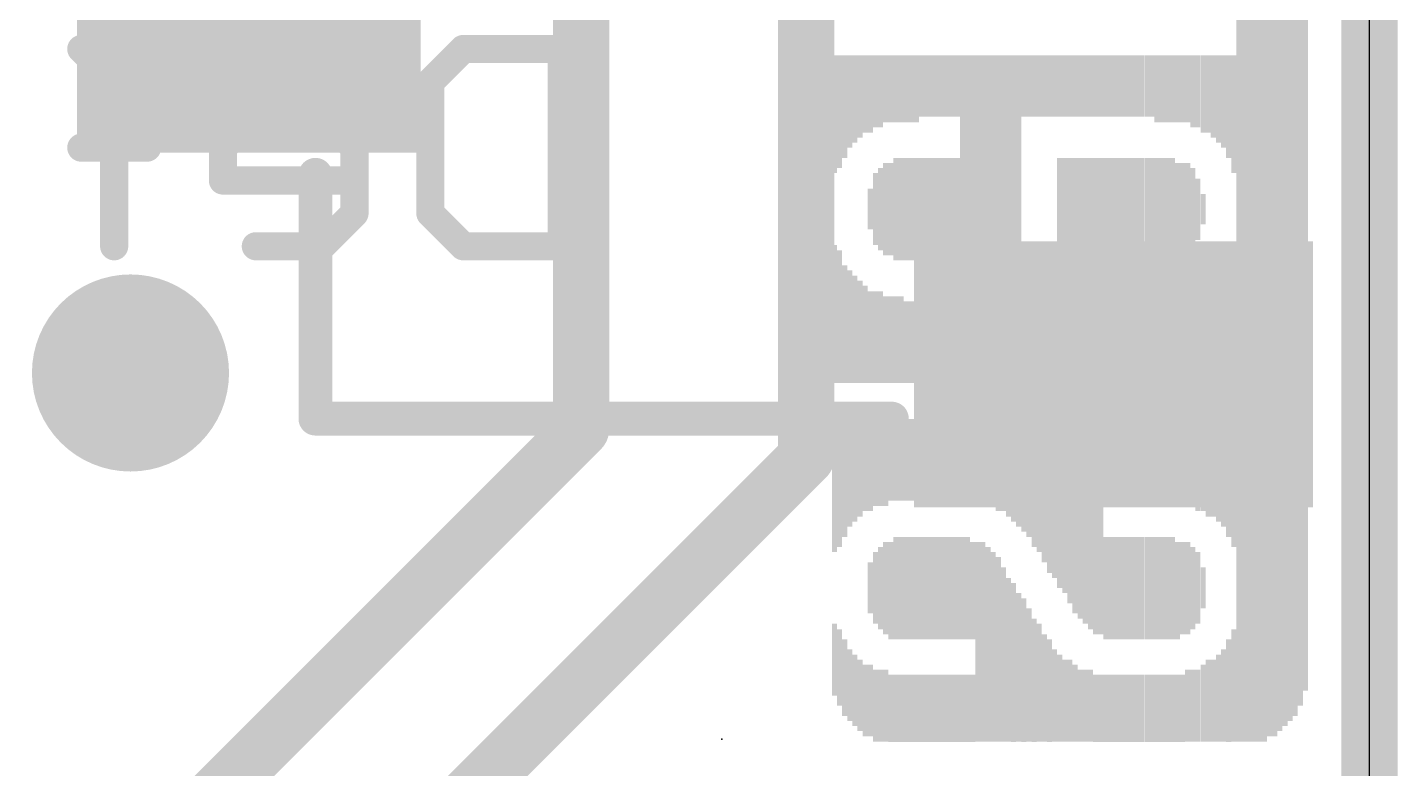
# Model space of a CAD drawing. Extents: x -3.4 to 34.1, y -8.2 to 24.4.
# Drawn here: x 19.35 to 25.53, y 4.31 to 7.65 of the extents above; entities that cross this region are included whole.
import ezdxf

# ---------------------------------------------------------------- set-up
doc = ezdxf.new("R2010")
doc.units = 0
for name, color, linetype in [('1', 12, 'CONTINUOUS'), ('16', 5, 'CONTINUOUS'), ('18', 110, 'CONTINUOUS'), ('20', 53, 'CONTINUOUS'), ('21', 40, 'CONTINUOUS'), ('22', 6, 'CONTINUOUS'), ('24', 6, 'CONTINUOUS'), ('47', 253, 'CONTINUOUS')]:
    doc.layers.add(name, color=color, linetype=linetype)

# ---------------------------------------------------------------- blocks, each defined once
blk = doc.blocks.new('RECT')
blk.add_solid([(-0.5, -0.5), (0.5, -0.5), (-0.5, 0.5), (0.5, 0.5)])
blk = doc.blocks.new('ROUNDV')
at = {"const_width": 0.5}
blk.add_lwpolyline([(0, -0.25, 1), (0, 0.25, 1), (0, -0.25)], format="xyb", dxfattribs=at)

msp = doc.modelspace()

# ---------------------------------------------------------------- linework, layer by layer
at = {"layer": '1', "const_width": 0.254}
msp.add_lwpolyline([(25.4, 17.78), (25.4, 0)], dxfattribs=at)
at = {"layer": '16', "const_width": 0.254}
for points in [[(25.4, 17.78), (25.4, 0)], [(22.86, 11.811), (22.86, 5.715)], [(21.844, 10.414), (21.844, 5.842)], [(19.1008, 3.0988), (21.844, 5.842)], [(22.86, 5.715), (20.32, 3.175)]]:
    msp.add_lwpolyline(points, dxfattribs=at)
at = {"layer": '16', "const_width": 0.127}
for points in [[(21.8889, 5.7971, 1), (21.7991, 5.8869)], [(21.7805, 5.842, 1), (21.9075, 5.842)], [(22.9049, 5.6701, 1), (22.8151, 5.7599)], [(22.7965, 5.715, 1), (22.9235, 5.715)]]:
    msp.add_lwpolyline(points, format="xyb", dxfattribs=at)
at = {"layer": '20'}
msp.add_line((25.4, 2.54), (25.4, 15.24), dxfattribs=at)
at = {"layer": '21', "const_width": 0.1524}
for points in [[(24.946, 6.79), (24.946, 10.99)], [(20.646, 5.89), (20.646, 6.99)], [(23.246, 5.89), (20.646, 5.89)]]:
    msp.add_lwpolyline(points, dxfattribs=at)
at = {"layer": '21', "const_width": 0.0762}
for points in [[(20.6841, 6.99, 1), (20.6079, 6.99)], [(24.9079, 6.79, 1), (24.9841, 6.79)], [(20.646, 5.9281, 1), (20.646, 5.8519)], [(23.246, 5.8519, 1), (23.246, 5.9281)], [(20.6079, 5.89, 1), (20.6841, 5.89)]]:
    msp.add_lwpolyline(points, format="xyb", dxfattribs=at)
at = {"layer": '22', "const_width": 0.127}
for points in [[(19.7385, 7.409), (19.5902, 7.5573)], [(21.1646, 7.409), (21.3129, 7.5573)], [(21.3129, 7.5573), (21.7578, 7.5573)], [(21.7578, 7.5573), (21.7578, 6.6675)], [(19.7385, 6.6675), (19.7385, 7.409)], [(21.1646, 6.8158), (21.1646, 7.409)], [(20.3774, 7.2607), (20.2291, 7.1124)], [(20.674, 7.2607), (20.3774, 7.2607)], [(20.8223, 7.1124), (20.674, 7.2607)], [(19.8868, 7.1124), (19.5902, 7.1124)], [(20.2291, 7.1124), (20.2291, 6.9641)], [(20.8223, 6.8158), (20.8223, 7.1124)], [(20.2291, 6.9641), (20.8223, 6.9641)], [(20.674, 6.6675), (20.8223, 6.8158)], [(21.3129, 6.6675), (21.1646, 6.8158)], [(20.3774, 6.6675), (20.674, 6.6675)], [(21.7578, 6.6675), (21.3129, 6.6675)]]:
    msp.add_lwpolyline(points, dxfattribs=at)
at = {"layer": '22', "const_width": 0.0635}
for points in [[(19.6126, 7.5797, 1), (19.5677, 7.5348)], [(21.3129, 7.589, 1), (21.3129, 7.5255)], [(21.3354, 7.5348, 1), (21.2905, 7.5797)], [(21.7896, 7.5573, 1), (21.7261, 7.5573)], [(21.7578, 7.5255, 1), (21.7578, 7.589)], [(19.7702, 7.409, 1), (19.7067, 7.409)], [(19.716, 7.3865, 1), (19.7609, 7.4314)], [(21.1964, 7.409, 1), (21.1329, 7.409)], [(21.1422, 7.4314, 1), (21.1871, 7.3865)], [(20.3774, 7.2924, 1), (20.3774, 7.2289)], [(20.3999, 7.2382, 1), (20.355, 7.2831)], [(20.6965, 7.2831, 1), (20.6516, 7.2382)], [(20.674, 7.2289, 1), (20.674, 7.2924)], [(19.5902, 7.1441, 1), (19.5902, 7.0806)], [(19.8868, 7.0806, 1), (19.8868, 7.1441)], [(20.2609, 7.1124, 1), (20.1974, 7.1124)], [(20.854, 7.1124, 1), (20.7905, 7.1124)], [(20.2067, 7.1348, 1), (20.2516, 7.0899)], [(20.7998, 7.0899, 1), (20.8447, 7.1348)], [(20.2291, 6.9958, 1), (20.2291, 6.9323)], [(20.1974, 6.9641, 1), (20.2609, 6.9641)], [(20.8223, 6.9323, 1), (20.8223, 6.9958)], [(20.8447, 6.7933, 1), (20.7998, 6.8382)], [(21.1871, 6.8382, 1), (21.1422, 6.7933)], [(20.7905, 6.8158, 1), (20.854, 6.8158)], [(21.1329, 6.8158, 1), (21.1964, 6.8158)], [(19.7067, 6.6675, 1), (19.7702, 6.6675)], [(20.3774, 6.6993, 1), (20.3774, 6.6358)], [(20.6516, 6.69, 1), (20.6965, 6.645)], [(20.674, 6.6358, 1), (20.674, 6.6993)], [(21.3129, 6.6993, 1), (21.3129, 6.6358)], [(21.2905, 6.645, 1), (21.3354, 6.69)], [(21.7261, 6.6675, 1), (21.7896, 6.6675)], [(21.7578, 6.6358, 1), (21.7578, 6.6993)]]:
    msp.add_lwpolyline(points, format="xyb", dxfattribs=at)
at = {"layer": '24'}
msp.add_point((22.479, 4.445), dxfattribs=at)
at = {"layer": '47', "const_width": 0.13}
msp.add_lwpolyline([(25.4, 9.144), (25.4, -8.173)], dxfattribs=at)

# ---------------------------------------------------------------- block references
at = {"layer": '1', "rotation": 180}
for p, xscale, yscale in [((20.346, 7.39), 1.55, 0.6), ((24.246, 6.09), 1.8, 1.2)]:
    msp.add_blockref('RECT', p, dxfattribs=dict(at, xscale=xscale, yscale=yscale))
at = {"layer": '18', "xscale": 0.889, "yscale": 0.889}
msp.add_blockref('ROUNDV', (19.812, 6.096), dxfattribs=at)
msp.add_blockref('ROUNDV', (19.812, 6.096), dxfattribs=at)
at = {"layer": '22', "rotation": 90}
for p, xscale, yscale in [((24.8111, 8.81), 5.5194, 0.0231), ((24.8342, 8.81), 5.5194, 0.0231), ((24.8573, 8.81), 5.5194, 0.0231), ((24.8804, 8.81), 5.5194, 0.0231), ((24.9036, 8.81), 5.5194, 0.0231), ((24.9267, 8.7973), 5.494, 0.0231), ((24.9498, 8.7973), 5.494, 0.0231), ((24.9729, 8.7859), 5.4712, 0.0231), ((24.996, 8.7859), 5.4712, 0.0231), ((25.019, 8.7744), 5.4483, 0.0229), ((25.042, 8.763), 5.4254, 0.0231), ((25.0651, 8.7516), 5.4026, 0.0231), ((25.0882, 8.7287), 5.3569, 0.0231), ((25.1113, 8.6944), 5.2883, 0.0231), ((22.987, 7.2631), 0.5309, 0.0229), ((23.01, 7.2746), 0.508, 0.0231), ((23.0331, 7.2974), 0.4623, 0.0231), ((23.0562, 7.3203), 0.4166, 0.0231), ((23.0793, 7.3317), 0.3937, 0.0231), ((23.1024, 7.3431), 0.3708, 0.0231), ((23.1256, 7.3546), 0.348, 0.0231), ((23.1487, 7.3546), 0.348, 0.0231), ((23.1718, 7.366), 0.3251, 0.0231), ((23.1949, 7.366), 0.3251, 0.0231), ((23.218, 7.3774), 0.3023, 0.0231), ((23.241, 7.3774), 0.3023, 0.0229), ((23.264, 7.3774), 0.3023, 0.0231), ((23.2871, 7.3774), 0.3023, 0.0231), ((23.3102, 7.3774), 0.3023, 0.0231), ((23.3333, 7.3774), 0.3023, 0.0231), ((23.3564, 7.3774), 0.3023, 0.0231), ((23.3796, 7.3901), 0.2769, 0.0231), ((23.4027, 7.3901), 0.2769, 0.0231), ((23.4258, 7.3901), 0.2769, 0.0231), ((23.4489, 7.3901), 0.2769, 0.0231), ((23.472, 7.3901), 0.2769, 0.0231), ((23.495, 7.3901), 0.2769, 0.0229), ((23.518, 7.3901), 0.2769, 0.0231), ((23.5411, 7.3901), 0.2769, 0.0231), ((23.5642, 7.0663), 0.9246, 0.0231), ((23.5873, 7.0663), 0.9246, 0.0231), ((23.6104, 7.0663), 0.9246, 0.0231), ((23.6336, 7.0663), 0.9246, 0.0231), ((23.6567, 7.0663), 0.9246, 0.0231), ((23.6798, 7.0663), 0.9246, 0.0231), ((23.7029, 7.0663), 0.9246, 0.0231), ((23.726, 7.0663), 0.9246, 0.0231), ((23.749, 7.0663), 0.9246, 0.0229), ((23.772, 7.0663), 0.9246, 0.0231), ((23.7951, 7.0663), 0.9246, 0.0231), ((23.8182, 7.0663), 0.9246, 0.0231), ((23.8413, 7.3901), 0.2769, 0.0231), ((23.8644, 7.3901), 0.2769, 0.0231), ((23.8876, 7.3901), 0.2769, 0.0231), ((23.9107, 7.3901), 0.2769, 0.0231), ((23.9338, 7.3901), 0.2769, 0.0231), ((23.9569, 7.3901), 0.2769, 0.0231), ((23.98, 7.3901), 0.2769, 0.0231), ((24.003, 7.3901), 0.2769, 0.0229), ((24.026, 7.3901), 0.2769, 0.0231), ((24.0491, 7.3901), 0.2769, 0.0231), ((24.0722, 7.3901), 0.2769, 0.0231), ((24.0953, 7.3901), 0.2769, 0.0231), ((24.1184, 7.3901), 0.2769, 0.0231), ((24.1416, 7.3901), 0.2769, 0.0231), ((24.1647, 7.3901), 0.2769, 0.0231), ((24.1878, 7.3901), 0.2769, 0.0231), ((24.2109, 7.3901), 0.2769, 0.0231), ((24.234, 7.3901), 0.2769, 0.0231), ((24.257, 7.3901), 0.2769, 0.0229), ((24.28, 7.3901), 0.2769, 0.0231), ((24.3031, 7.3901), 0.2769, 0.0231), ((24.3262, 7.3901), 0.2769, 0.0231), ((24.3493, 7.3901), 0.2769, 0.0231), ((24.3724, 7.3901), 0.2769, 0.0231), ((24.3956, 7.3901), 0.2769, 0.0231), ((24.4187, 7.3901), 0.2769, 0.0231), ((24.4418, 7.3774), 0.3023, 0.0231), ((24.4649, 7.3774), 0.3023, 0.0231), ((24.488, 7.3774), 0.3023, 0.0231), ((24.511, 7.3774), 0.3023, 0.0229), ((24.534, 7.3774), 0.3023, 0.0231), ((24.5571, 7.3774), 0.3023, 0.0231), ((24.5802, 7.3774), 0.3023, 0.0231), ((24.6033, 7.366), 0.3251, 0.0231), ((24.6264, 7.366), 0.3251, 0.0231), ((24.6496, 7.3546), 0.348, 0.0231), ((24.6727, 7.3546), 0.348, 0.0231), ((24.6958, 7.3431), 0.3708, 0.0231), ((24.7189, 7.3317), 0.3937, 0.0231), ((24.742, 7.3203), 0.4166, 0.0231), ((24.765, 7.2974), 0.4623, 0.0229), ((24.788, 7.2631), 0.5309, 0.0231), ((23.264, 6.8351), 0.4623, 0.0231), ((23.2871, 6.8351), 0.4623, 0.0231), ((23.3102, 6.8351), 0.4623, 0.0231), ((23.3333, 6.8351), 0.4623, 0.0231), ((23.3564, 6.8351), 0.4623, 0.0231), ((23.3796, 6.8351), 0.4623, 0.0231), ((23.4027, 6.8351), 0.4623, 0.0231), ((23.4258, 6.8351), 0.4623, 0.0231), ((23.4489, 6.8351), 0.4623, 0.0231), ((23.472, 6.8351), 0.4623, 0.0231), ((23.495, 6.8351), 0.4623, 0.0229), ((23.518, 6.8351), 0.4623, 0.0231), ((23.5411, 6.8351), 0.4623, 0.0231), ((24.003, 6.8351), 0.4623, 0.0229), ((24.026, 6.8351), 0.4623, 0.0231), ((24.0491, 6.8351), 0.4623, 0.0231), ((24.0722, 6.8351), 0.4623, 0.0231), ((24.0953, 6.8351), 0.4623, 0.0231), ((24.1184, 6.8351), 0.4623, 0.0231), ((24.1416, 6.8351), 0.4623, 0.0231), ((24.1647, 6.8351), 0.4623, 0.0231), ((24.1878, 6.8351), 0.4623, 0.0231), ((24.2109, 6.8351), 0.4623, 0.0231), ((24.234, 6.8351), 0.4623, 0.0231), ((24.257, 6.8351), 0.4623, 0.0229), ((24.28, 6.8351), 0.4623, 0.0231), ((24.3031, 6.8351), 0.4623, 0.0231), ((24.3262, 6.8351), 0.4623, 0.0231), ((24.3493, 6.8351), 0.4623, 0.0231), ((24.3724, 6.8351), 0.4623, 0.0231), ((24.3956, 6.8351), 0.4623, 0.0231), ((24.4187, 6.8351), 0.4623, 0.0231), ((24.4418, 6.8351), 0.4623, 0.0231), ((24.4649, 6.8351), 0.4623, 0.0231), ((24.488, 6.8351), 0.4623, 0.0231), ((24.511, 6.8351), 0.4623, 0.0229), ((23.1718, 6.8351), 0.3251, 0.0231), ((23.1949, 6.8351), 0.3708, 0.0231), ((23.218, 6.8351), 0.4166, 0.0231), ((23.241, 6.8351), 0.4166, 0.0229), ((24.534, 6.8237), 0.4394, 0.0231), ((24.5571, 6.8351), 0.4166, 0.0231), ((24.5802, 6.8351), 0.4166, 0.0231), ((24.6033, 6.8351), 0.3708, 0.0231), ((23.1487, 6.8351), 0.1829, 0.0231), ((24.6264, 6.8339), 0.2769, 0.0231), ((24.6496, 6.8351), 0.1372, 0.0231), ((22.987, 6.3614), 0.6223, 0.0229), ((23.01, 6.35), 0.5994, 0.0231), ((24.788, 6.4541), 0.3912, 0.0231), ((23.0331, 6.3157), 0.5309, 0.0231), ((23.0562, 6.3043), 0.508, 0.0231), ((24.742, 6.4084), 0.2997, 0.0231), ((24.765, 6.4313), 0.3454, 0.0229), ((23.0793, 6.2929), 0.4851, 0.0231), ((23.1024, 6.2814), 0.4623, 0.0231), ((23.1256, 6.27), 0.4394, 0.0231), ((24.6496, 6.3741), 0.2311, 0.0231), ((24.6727, 6.3741), 0.2311, 0.0231), ((24.6958, 6.3856), 0.254, 0.0231), ((24.7189, 6.397), 0.2769, 0.0231), ((23.1487, 6.2573), 0.414, 0.0231), ((23.1718, 6.2573), 0.414, 0.0231), ((23.1949, 6.2573), 0.414, 0.0231), ((23.218, 6.2459), 0.3912, 0.0231), ((23.241, 6.2459), 0.3912, 0.0229), ((23.264, 6.2459), 0.3912, 0.0231), ((23.2871, 6.2459), 0.3912, 0.0231), ((24.511, 6.2459), 0.3912, 0.0229), ((24.534, 6.2459), 0.3912, 0.0231), ((24.5571, 6.2459), 0.3912, 0.0231), ((24.5802, 6.2459), 0.3912, 0.0231), ((24.6033, 6.2573), 0.414, 0.0231), ((24.6264, 6.2573), 0.414, 0.0231), ((23.3102, 6.2344), 0.3683, 0.0231), ((23.3333, 6.2344), 0.3683, 0.0231), ((23.3564, 6.2344), 0.3683, 0.0231), ((23.3796, 6.2344), 0.3683, 0.0231), ((23.4027, 6.2344), 0.3683, 0.0231), ((23.4258, 6.2344), 0.3683, 0.0231), ((23.4489, 6.2344), 0.3683, 0.0231), ((23.472, 6.2344), 0.3683, 0.0231), ((23.495, 6.2344), 0.3683, 0.0229), ((23.518, 6.2344), 0.3683, 0.0231), ((23.5411, 6.2344), 0.3683, 0.0231), ((23.5642, 6.2344), 0.3683, 0.0231), ((23.5873, 6.2344), 0.3683, 0.0231), ((23.6104, 6.2344), 0.3683, 0.0231), ((23.6336, 6.2344), 0.3683, 0.0231), ((23.6567, 6.2344), 0.3683, 0.0231), ((23.6798, 6.2344), 0.3683, 0.0231), ((23.7029, 6.2344), 0.3683, 0.0231), ((23.726, 6.2344), 0.3683, 0.0231), ((23.749, 6.2344), 0.3683, 0.0229), ((23.772, 6.2344), 0.3683, 0.0231), ((23.7951, 6.2344), 0.3683, 0.0231), ((23.8182, 6.2344), 0.3683, 0.0231), ((23.8413, 6.2344), 0.3683, 0.0231), ((23.8644, 6.2344), 0.3683, 0.0231), ((23.8876, 6.2344), 0.3683, 0.0231), ((23.9107, 6.2344), 0.3683, 0.0231), ((23.9338, 6.2344), 0.3683, 0.0231), ((23.9569, 6.2344), 0.3683, 0.0231), ((23.98, 6.2344), 0.3683, 0.0231), ((24.003, 6.2344), 0.3683, 0.0229), ((24.026, 6.2344), 0.3683, 0.0231), ((24.0491, 6.2344), 0.3683, 0.0231), ((24.0722, 6.2344), 0.3683, 0.0231), ((24.0953, 6.2344), 0.3683, 0.0231), ((24.1184, 6.2344), 0.3683, 0.0231), ((24.1416, 6.2344), 0.3683, 0.0231), ((24.1647, 6.2344), 0.3683, 0.0231), ((24.1878, 6.2344), 0.3683, 0.0231), ((24.2109, 6.2344), 0.3683, 0.0231), ((24.234, 6.2344), 0.3683, 0.0231), ((24.257, 6.2344), 0.3683, 0.0229), ((24.28, 6.2344), 0.3683, 0.0231), ((24.3031, 6.2344), 0.3683, 0.0231), ((24.3262, 6.2344), 0.3683, 0.0231), ((24.3493, 6.2344), 0.3683, 0.0231), ((24.3724, 6.2344), 0.3683, 0.0231), ((24.3956, 6.2344), 0.3683, 0.0231), ((24.4187, 6.2344), 0.3683, 0.0231), ((24.4418, 6.2344), 0.3683, 0.0231), ((24.4649, 6.2344), 0.3683, 0.0231), ((24.488, 6.2344), 0.3683, 0.0231), ((22.987, 5.588), 0.5994, 0.0229), ((23.01, 5.5994), 0.5766, 0.0231), ((23.0331, 5.6223), 0.5309, 0.0231), ((23.0562, 5.6452), 0.4851, 0.0231), ((23.0793, 5.6566), 0.4623, 0.0231), ((23.1024, 5.668), 0.4394, 0.0231), ((23.1256, 5.6807), 0.414, 0.0231), ((23.1487, 5.6807), 0.414, 0.0231), ((23.1718, 5.6921), 0.3912, 0.0231), ((23.1949, 5.6921), 0.3912, 0.0231), ((23.218, 5.6921), 0.3912, 0.0231), ((23.241, 5.7036), 0.3683, 0.0229), ((23.264, 5.7036), 0.3683, 0.0231), ((23.2871, 5.7036), 0.3683, 0.0231), ((23.3102, 5.7036), 0.3683, 0.0231), ((23.3333, 5.7036), 0.3683, 0.0231), ((23.3564, 5.7036), 0.3683, 0.0231), ((23.3796, 5.7036), 0.3683, 0.0231), ((23.4027, 5.7036), 0.3683, 0.0231), ((23.4258, 5.7036), 0.3683, 0.0231), ((23.4489, 5.7036), 0.3683, 0.0231), ((23.472, 5.7036), 0.3683, 0.0231), ((23.495, 5.7036), 0.3683, 0.0229), ((23.518, 5.7036), 0.3683, 0.0231), ((23.5411, 5.7036), 0.3683, 0.0231), ((23.5642, 5.7036), 0.3683, 0.0231), ((23.5873, 5.7036), 0.3683, 0.0231), ((23.6104, 5.7036), 0.3683, 0.0231), ((23.6336, 5.7036), 0.3683, 0.0231), ((23.6567, 5.7036), 0.3683, 0.0231), ((23.6798, 5.6921), 0.3912, 0.0231), ((23.7029, 5.6921), 0.3912, 0.0231), ((23.726, 5.6807), 0.414, 0.0231), ((23.749, 5.6807), 0.414, 0.0229), ((23.772, 5.668), 0.4394, 0.0231), ((23.7951, 5.6566), 0.4623, 0.0231), ((23.8182, 5.6452), 0.4851, 0.0231), ((23.8413, 5.6337), 0.508, 0.0231), ((23.8644, 5.6223), 0.5309, 0.0231), ((23.8876, 5.5994), 0.5766, 0.0231), ((23.9107, 5.588), 0.5994, 0.0231), ((23.9338, 5.5651), 0.6452, 0.0231), ((23.9569, 5.541), 0.6934, 0.0231), ((23.98, 5.5296), 0.7163, 0.0231), ((24.003, 5.5067), 0.762, 0.0229), ((24.026, 5.4953), 0.7849, 0.0231), ((24.0491, 5.4724), 0.8306, 0.0231), ((24.0722, 5.4496), 0.8763, 0.0231), ((24.0953, 5.4381), 0.8992, 0.0231), ((24.1184, 5.4267), 0.922, 0.0231), ((24.1416, 5.414), 0.9474, 0.0231), ((24.1647, 5.4026), 0.9703, 0.0231), ((24.1878, 5.4026), 0.9703, 0.0231), ((24.2109, 5.7036), 0.3683, 0.0231), ((24.234, 5.7036), 0.3683, 0.0231), ((24.257, 5.7036), 0.3683, 0.0229), ((24.28, 5.7036), 0.3683, 0.0231), ((24.3031, 5.7036), 0.3683, 0.0231), ((24.3262, 5.7036), 0.3683, 0.0231), ((24.3493, 5.7036), 0.3683, 0.0231), ((24.3724, 5.7036), 0.3683, 0.0231), ((24.3956, 5.7036), 0.3683, 0.0231), ((24.4187, 5.7036), 0.3683, 0.0231), ((24.4418, 5.7036), 0.3683, 0.0231), ((24.4649, 5.7036), 0.3683, 0.0231), ((24.488, 5.7036), 0.3683, 0.0231), ((24.511, 5.7036), 0.3683, 0.0229), ((24.534, 5.7036), 0.3683, 0.0231), ((24.5571, 5.6921), 0.3912, 0.0231), ((24.5802, 5.6921), 0.3912, 0.0231), ((24.6033, 5.6921), 0.3912, 0.0231), ((24.6264, 5.6807), 0.414, 0.0231), ((24.8111, 5.16), 1.4554, 0.0231), ((24.8342, 5.16), 1.4554, 0.0231), ((24.8573, 5.16), 1.4554, 0.0231), ((24.8804, 5.16), 1.4554, 0.0231), ((24.9036, 5.16), 1.4554, 0.0231), ((24.9267, 5.16), 1.4554, 0.0231), ((24.9498, 5.1727), 1.43, 0.0231), ((24.9729, 5.1727), 1.43, 0.0231), ((24.996, 5.1841), 1.4072, 0.0231), ((25.019, 5.1956), 1.3843, 0.0229), ((25.042, 5.207), 1.3614, 0.0231), ((25.0651, 5.2184), 1.3386, 0.0231), ((25.0882, 5.2413), 1.2929, 0.0231), ((25.1113, 5.2756), 1.2243, 0.0231), ((24.6496, 5.5766), 0.2057, 0.0231), ((24.6727, 5.5639), 0.2311, 0.0231), ((24.6958, 5.5639), 0.2311, 0.0231), ((24.7189, 5.5524), 0.254, 0.0231), ((24.742, 5.541), 0.2769, 0.0231), ((24.765, 5.5182), 0.3226, 0.0229), ((24.788, 5.4953), 0.3683, 0.0231), ((23.218, 5.1257), 0.4166, 0.0231), ((23.241, 5.1143), 0.4394, 0.0229), ((23.264, 5.1257), 0.4623, 0.0231), ((23.2871, 5.1257), 0.4623, 0.0231), ((23.3102, 5.1257), 0.4623, 0.0231), ((23.3333, 5.1257), 0.4623, 0.0231), ((23.3564, 5.1257), 0.4623, 0.0231), ((23.3796, 5.1257), 0.4623, 0.0231), ((23.4027, 5.1257), 0.4623, 0.0231), ((23.4258, 5.1257), 0.4623, 0.0231), ((23.4489, 5.1257), 0.4623, 0.0231), ((23.472, 5.1257), 0.4623, 0.0231), ((23.495, 5.1257), 0.4623, 0.0229), ((23.518, 5.1257), 0.4623, 0.0231), ((23.5411, 5.1257), 0.4623, 0.0231), ((23.5642, 5.1257), 0.4623, 0.0231), ((23.5873, 5.1257), 0.4623, 0.0231), ((23.6104, 5.1143), 0.4394, 0.0231), ((23.6336, 4.8832), 0.9017, 0.0231), ((23.6567, 4.8832), 0.9017, 0.0231), ((24.2109, 5.1257), 0.4623, 0.0231), ((24.234, 5.1257), 0.4623, 0.0231), ((24.257, 5.1257), 0.4623, 0.0229), ((24.28, 5.1257), 0.4623, 0.0231), ((24.3031, 5.1257), 0.4623, 0.0231), ((24.3262, 5.1257), 0.4623, 0.0231), ((24.3493, 5.1257), 0.4623, 0.0231), ((24.3724, 5.1257), 0.4623, 0.0231), ((24.3956, 5.1257), 0.4623, 0.0231), ((24.4187, 5.1257), 0.4623, 0.0231), ((24.4418, 5.1257), 0.4623, 0.0231), ((24.4649, 5.1257), 0.4623, 0.0231), ((24.488, 5.1257), 0.4623, 0.0231), ((24.511, 5.1257), 0.4623, 0.0229), ((24.534, 5.1143), 0.4394, 0.0231), ((24.5571, 5.1257), 0.4166, 0.0231), ((24.5802, 5.1257), 0.4166, 0.0231), ((23.1718, 5.127), 0.3226, 0.0231), ((23.1949, 5.1257), 0.3708, 0.0231), ((23.6798, 4.8717), 0.8788, 0.0231), ((23.7029, 4.8603), 0.856, 0.0231), ((23.726, 4.8489), 0.8331, 0.0231), ((24.6033, 5.1257), 0.3708, 0.0231), ((24.6264, 5.127), 0.3226, 0.0231), ((23.1487, 5.127), 0.2311, 0.0231), ((23.749, 4.826), 0.7874, 0.0229), ((24.6496, 5.127), 0.1854, 0.0231), ((23.772, 4.8019), 0.7391, 0.0231), ((23.7951, 4.7904), 0.7163, 0.0231), ((23.8182, 4.7676), 0.6706, 0.0231), ((23.8413, 4.7561), 0.6477, 0.0231), ((23.8644, 4.7333), 0.602, 0.0231), ((22.987, 4.8031), 0.3251, 0.0229), ((23.8876, 4.7104), 0.5563, 0.0231), ((23.9107, 4.699), 0.5334, 0.0231), ((23.01, 4.7676), 0.3454, 0.0231), ((23.0331, 4.7219), 0.3454, 0.0231), ((23.9338, 4.6749), 0.4851, 0.0231), ((23.9569, 4.6634), 0.4623, 0.0231), ((24.765, 4.6634), 0.4623, 0.0229), ((24.788, 4.6863), 0.508, 0.0231), ((23.0562, 4.6876), 0.3226, 0.0231), ((23.0793, 4.6647), 0.3226, 0.0231), ((23.98, 4.6406), 0.4166, 0.0231), ((24.003, 4.6292), 0.3937, 0.0229), ((24.7189, 4.6292), 0.3937, 0.0231), ((24.742, 4.6406), 0.4166, 0.0231), ((23.1024, 4.6418), 0.3226, 0.0231), ((23.1256, 4.619), 0.3226, 0.0231), ((23.1487, 4.619), 0.3226, 0.0231), ((24.026, 4.6177), 0.3708, 0.0231), ((24.0491, 4.6177), 0.3708, 0.0231), ((24.0722, 4.6063), 0.348, 0.0231), ((24.6496, 4.6063), 0.348, 0.0231), ((24.6727, 4.6177), 0.3708, 0.0231), ((24.6958, 4.6177), 0.3708, 0.0231), ((23.1718, 4.5949), 0.3251, 0.0231), ((23.1949, 4.5949), 0.3251, 0.0231), ((23.218, 4.5949), 0.3251, 0.0231), ((23.241, 4.5834), 0.3023, 0.0229), ((23.264, 4.5834), 0.3023, 0.0231), ((23.2871, 4.5834), 0.3023, 0.0231), ((23.3102, 4.5834), 0.3023, 0.0231), ((23.3333, 4.5834), 0.3023, 0.0231), ((23.3564, 4.5834), 0.3023, 0.0231), ((23.3796, 4.5834), 0.3023, 0.0231), ((23.4027, 4.5834), 0.3023, 0.0231), ((23.4258, 4.5834), 0.3023, 0.0231), ((23.4489, 4.5834), 0.3023, 0.0231), ((23.472, 4.5834), 0.3023, 0.0231), ((23.495, 4.5834), 0.3023, 0.0229), ((23.518, 4.5834), 0.3023, 0.0231), ((23.5411, 4.5834), 0.3023, 0.0231), ((23.5642, 4.5834), 0.3023, 0.0231), ((23.5873, 4.5834), 0.3023, 0.0231), ((23.6104, 4.5834), 0.3023, 0.0231), ((24.0953, 4.5949), 0.3251, 0.0231), ((24.1184, 4.5949), 0.3251, 0.0231), ((24.1416, 4.5949), 0.3251, 0.0231), ((24.1647, 4.5834), 0.3023, 0.0231), ((24.1878, 4.5834), 0.3023, 0.0231), ((24.2109, 4.5834), 0.3023, 0.0231), ((24.234, 4.5834), 0.3023, 0.0231), ((24.257, 4.5834), 0.3023, 0.0229), ((24.28, 4.5834), 0.3023, 0.0231), ((24.3031, 4.5834), 0.3023, 0.0231), ((24.3262, 4.5834), 0.3023, 0.0231), ((24.3493, 4.5834), 0.3023, 0.0231), ((24.3724, 4.5834), 0.3023, 0.0231), ((24.3956, 4.5834), 0.3023, 0.0231), ((24.4187, 4.5834), 0.3023, 0.0231), ((24.4418, 4.5834), 0.3023, 0.0231), ((24.4649, 4.5834), 0.3023, 0.0231), ((24.488, 4.5834), 0.3023, 0.0231), ((24.511, 4.5834), 0.3023, 0.0229), ((24.534, 4.5834), 0.3023, 0.0231), ((24.5571, 4.5834), 0.3023, 0.0231), ((24.5802, 4.5949), 0.3251, 0.0231), ((24.6033, 4.5949), 0.3251, 0.0231), ((24.6264, 4.5949), 0.3251, 0.0231)]:
    msp.add_blockref('RECT', p, dxfattribs=dict(at, xscale=xscale, yscale=yscale))

doc.saveas('drawing.dxf')
